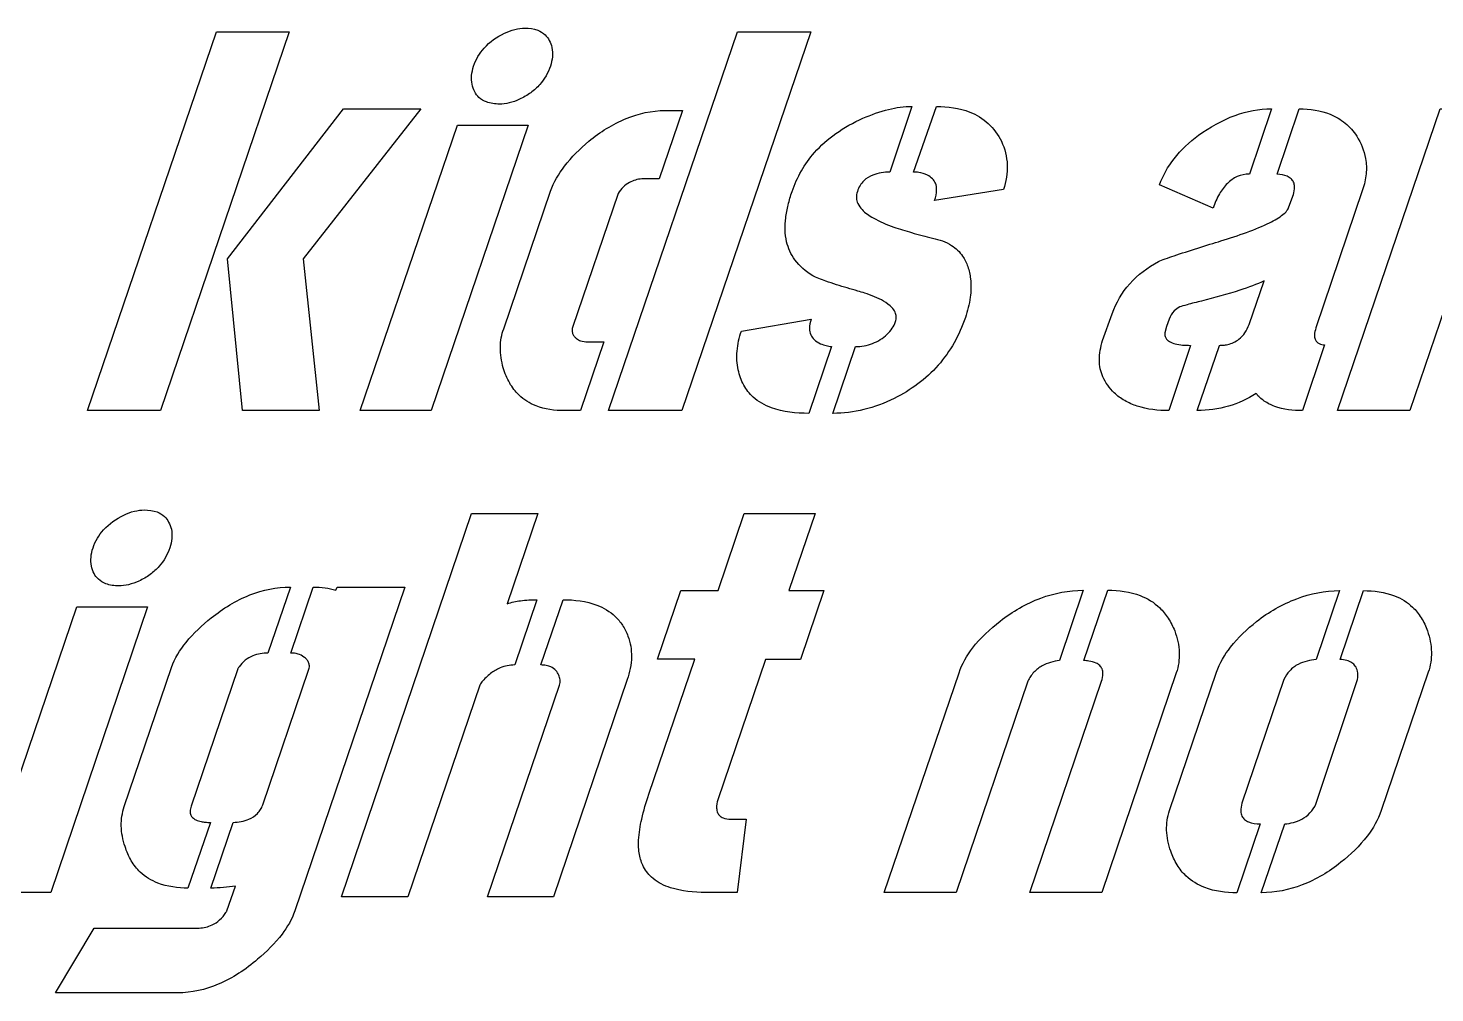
# Model space of a CAD drawing. Header units: inches. Extents: x 3.1 to 35.1, y -33.5 to 2.5.
# Drawn here: x 10.056 to 14.799, y -14.695 to -11.441 of the extents above; entities that cross this region are included whole.
import ezdxf

# ---------------------------------------------------------------- set-up
doc = ezdxf.new("R2010")
doc.units = ezdxf.units.IN
doc.header["$MEASUREMENT"] = 0

msp = doc.modelspace()

# ---------------------------------------------------------------- linework, layer by layer
for p, q in [((13.0359, -11.7055), (12.9612, -11.9269)), ((13.0412, -11.9269), (13.1186, -11.7055)), ((14.2485, -11.7135), (14.1738, -11.9336)), ((14.2672, -11.9336), (14.3419, -11.7135)), ((11.6592, -12.4552), (11.8166, -11.9909)), ((12.0447, -11.9989), (11.8913, -12.4512)), ((13.3441, -11.9856), (13.1119, -12.023)), ((14.0511, -12.0483), (13.871, -11.9696)), ((14.5554, -11.9869), (14.398, -12.4525)), ((14.3072, -12.0443), (14.3219, -12.0029)), ((14.1725, -12.4405), (14.2232, -12.2938)), ((12.4609, -12.4632), (12.6957, -12.4232)), ((13.6789, -12.4952), (13.7109, -12.4045)), ((12.7651, -12.5152), (12.6877, -12.7407)), ((12.7691, -12.7407), (12.8451, -12.5152)), ((13.9751, -12.5112), (13.9017, -12.7313)), ((13.9977, -12.7313), (14.0725, -12.5112)), ((14.4273, -12.5099), (14.3526, -12.7313)), ((10.9401, -13.3265), (10.8641, -13.5492)), ((10.9414, -13.5492), (11.0162, -13.3265)), ((11.7712, -13.3691), (11.6965, -13.5893)), ((11.7846, -13.5893), (11.8593, -13.3691)), ((13.6135, -13.3371), (13.5335, -13.5746)), ((13.6149, -13.5746), (13.6963, -13.3371)), ((14.478, -13.3385), (14.3993, -13.5706)), ((14.4793, -13.5706), (14.558, -13.3385)), ((10.3798, -14.0668), (10.5386, -13.5973)), ((10.7627, -13.6026), (10.6053, -14.0655)), ((10.8467, -14.0615), (11.0015, -13.6066)), ((13.9044, -14.0802), (14.0631, -13.6133)), ((14.7768, -13.6133), (14.6181, -14.0802)), ((14.2899, -13.6386), (14.1485, -14.0548)), ((14.398, -14.0588), (14.538, -13.6386)), ((10.6706, -14.1202), (10.5946, -14.3417)), ((10.672, -14.3417), (10.7467, -14.1202)), ((14.2099, -14.1255), (14.1312, -14.3577)), ((14.2139, -14.3577), (14.2926, -14.1255)), ((10.7253, -14.419), (10.7547, -14.335))]:
    msp.add_line(p, q)
for points in [[(10.6906, -11.4533), (10.9361, -11.4533), (10.5025, -12.7313), (10.2557, -12.7313)], [(12.4476, -11.4533), (12.6944, -11.4533), (12.2595, -12.7313), (12.0127, -12.7313)], [(11.1189, -11.7135), (11.3803, -11.7135), (10.9828, -12.2191), (11.0375, -12.7313), (10.7787, -12.7313), (10.728, -12.2191)], [(11.5031, -11.7682), (11.7419, -11.7682), (11.415, -12.7313), (11.1749, -12.7313)], [(10.2197, -13.3932), (10.4585, -13.3932), (10.1317, -14.3563), (9.8916, -14.3563)]]:
    msp.add_lwpolyline(points, close=True)
for points in [[(14.8996, -12.187), (14.7141, -12.7313), (14.4713, -12.7313), (14.8168, -11.7135), (15.0596, -11.7135), (15.0223, -11.8269)], [(12.2035, -11.7188), (12.2622, -11.7188), (12.1834, -11.9496), (12.1247, -11.9496)], [(13.903, -12.4232), (13.8937, -12.4472), (13.8884, -12.4685)], [(11.942, -12.4992), (11.9967, -12.4992), (11.918, -12.7313), (11.8633, -12.7313)], [(11.5791, -13.6573), (11.3363, -14.371), (11.1122, -14.371), (11.5511, -13.0783), (11.7739, -13.0783), (11.6712, -13.3825)], [(12.1488, -14.0255), (12.3035, -13.5693), (12.1781, -13.5693), (12.2568, -13.3385), (12.3822, -13.3385), (12.4703, -13.0783), (12.7091, -13.0783), (12.621, -13.3385), (12.7384, -13.3385), (12.6597, -13.5706), (12.5423, -13.5706), (12.3809, -14.0442)], [(11.0935, -13.3371), (11.0975, -13.3265), (11.3257, -13.3265), (10.9548, -14.419)], [(12.0754, -13.6386), (11.8273, -14.371), (11.6045, -14.371), (11.8473, -13.6573)], [(13.4268, -13.644), (13.1853, -14.3563), (12.9425, -14.3563), (13.1947, -13.6159)], [(13.927, -13.6159), (13.6762, -14.3563), (13.4334, -14.3563), (13.6749, -13.644)], [(12.4249, -14.1095), (12.4769, -14.1095), (12.4463, -14.3563), (12.3395, -14.3563)], [(10.5599, -14.6952), (10.1477, -14.6952), (10.2784, -14.4764), (10.632, -14.4764)]]:
    msp.add_lwpolyline(points)
for points, knots in [([(11.5578, -11.5694), (11.5656, -11.5467), (11.5774, -11.5263), (11.6124, -11.4871), (11.636, -11.4709), (11.6618, -11.4587)], [0, 0, 0, 0, 0.1827535, 0.1827535, 0.4008304, 0.4008304, 0.4008304, 0.4008304]), ([(11.6618, -11.4587), (11.6732, -11.4532), (11.685, -11.4487), (11.7083, -11.4429), (11.7197, -11.4413), (11.7312, -11.4413)], [0, 0, 0, 0, 0.0957941, 0.0957941, 0.1834106, 0.1834106, 0.1834106, 0.1834106]), ([(11.7312, -11.4413), (11.7456, -11.4413), (11.7603, -11.4431), (11.7831, -11.4519), (11.7915, -11.457), (11.8044, -11.4693), (11.8091, -11.4756), (11.8169, -11.4901), (11.8199, -11.4983), (11.8219, -11.5067)], [0, 0, 0, 0, 0.1094762, 0.1094762, 0.1854695, 0.1854695, 0.2454282, 0.2454282, 0.3112231, 0.3112231, 0.3112231, 0.3112231]), ([(11.8219, -11.5067), (11.8237, -11.517), (11.8241, -11.5273), (11.8223, -11.5485), (11.82, -11.5591), (11.8166, -11.5694)], [0, 0, 0, 0, 0.0795083, 0.0795083, 0.1622016, 0.1622016, 0.1622016, 0.1622016]), ([(11.5524, -11.6307), (11.5506, -11.6208), (11.5502, -11.6108), (11.552, -11.59), (11.5544, -11.5796), (11.5578, -11.5694)], [0, 0, 0, 0, 0.0769743, 0.0769743, 0.1587379, 0.1587379, 0.1587379, 0.1587379]), ([(11.8166, -11.5694), (11.8088, -11.5924), (11.797, -11.6131), (11.7718, -11.6417), (11.7616, -11.6509), (11.7386, -11.6677), (11.7258, -11.6751), (11.7125, -11.6814)], [0, 0, 0, 0, 0.1851039, 0.1851039, 0.2901801, 0.2901801, 0.4024221, 0.4024221, 0.4024221, 0.4024221]), ([(11.6445, -11.6975), (11.6298, -11.6975), (11.6146, -11.6956), (11.5915, -11.6869), (11.583, -11.6818), (11.5699, -11.6694), (11.5651, -11.663), (11.5572, -11.6479), (11.5544, -11.6394), (11.5524, -11.6307)], [0, 0, 0, 0, 0.1120324, 0.1120324, 0.1880617, 0.1880617, 0.2497063, 0.2497063, 0.3173647, 0.3173647, 0.3173647, 0.3173647]), ([(11.7125, -11.6814), (11.7013, -11.6865), (11.6895, -11.6906), (11.6667, -11.696), (11.6556, -11.6975), (11.6445, -11.6975)], [0, 0, 0, 0, 0.0940052, 0.0940052, 0.1788294, 0.1788294, 0.1788294, 0.1788294]), ([(12.8705, -11.7455), (12.8984, -11.7332), (12.9276, -11.7226), (12.9829, -11.7092), (13.0094, -11.7055), (13.0359, -11.7055)], [0, 0, 0, 0, 0.2322416, 0.2322416, 0.4340278, 0.4340278, 0.4340278, 0.4340278]), ([(13.1186, -11.7055), (13.1566, -11.7055), (13.1955, -11.7104), (13.254, -11.7336), (13.275, -11.7463), (13.3117, -11.7802), (13.3262, -11.8004), (13.3374, -11.8229)], [0, 0, 0, 0, 0.2898511, 0.2898511, 0.4789827, 0.4789827, 0.6701554, 0.6701554, 0.6701554, 0.6701554]), ([(14.0017, -11.8028), (14.0399, -11.7754), (14.0813, -11.7518), (14.1652, -11.7214), (14.2063, -11.7135), (14.2485, -11.7135)], [0, 0, 0, 0, 0.3581709, 0.3581709, 0.6801579, 0.6801579, 0.6801579, 0.6801579]), ([(14.3419, -11.7135), (14.3774, -11.7135), (14.4134, -11.7183), (14.4645, -11.7392), (14.4813, -11.749), (14.5117, -11.7742), (14.5246, -11.7889), (14.5354, -11.8055)], [0, 0, 0, 0, 0.2704772, 0.2704772, 0.4202529, 0.4202529, 0.5707972, 0.5707972, 0.5707972, 0.5707972]), ([(11.946, -11.8229), (11.9843, -11.7915), (12.0265, -11.7647), (12.1144, -11.7291), (12.1581, -11.7197), (12.2035, -11.7188)], [0, 0, 0, 0, 0.3773323, 0.3773323, 0.7228681, 0.7228681, 0.7228681, 0.7228681]), ([(12.6317, -11.9923), (12.6482, -11.9436), (12.6731, -11.8997), (12.7285, -11.8369), (12.7527, -11.8156), (12.8077, -11.7767), (12.8385, -11.7597), (12.8705, -11.7455)], [0, 0, 0, 0, 0.3919516, 0.3919516, 0.6383812, 0.6383812, 0.905071, 0.905071, 0.905071, 0.905071]), ([(13.871, -11.9696), (13.8821, -11.9376), (13.8988, -11.9085), (13.9432, -11.852), (13.9715, -11.8258), (14.0017, -11.8028)], [0, 0, 0, 0, 0.2577672, 0.2577672, 0.547389, 0.547389, 0.547389, 0.547389]), ([(14.5354, -11.8055), (14.5502, -11.8288), (14.5607, -11.854), (14.5684, -11.8984), (14.5689, -11.9156), (14.5656, -11.9514), (14.5614, -11.9694), (14.5554, -11.9869)], [0, 0, 0, 0, 0.2103492, 0.2103492, 0.3431692, 0.3431692, 0.4840903, 0.4840903, 0.4840903, 0.4840903]), ([(11.8166, -11.9909), (11.8277, -11.9606), (11.8446, -11.9325), (11.8879, -11.8762), (11.9165, -11.848), (11.946, -11.8229)], [0, 0, 0, 0, 0.2461262, 0.2461262, 0.5419282, 0.5419282, 0.5419282, 0.5419282]), ([(13.3374, -11.8229), (13.3491, -11.848), (13.3559, -11.8745), (13.3582, -11.9307), (13.3533, -11.9586), (13.3441, -11.9856)], [0, 0, 0, 0, 0.2116803, 0.2116803, 0.4290568, 0.4290568, 0.4290568, 0.4290568]), ([(12.1247, -11.9496), (12.1102, -11.951), (12.0961, -11.9548), (12.0753, -11.9658), (12.0682, -11.971), (12.0552, -11.9837), (12.0495, -11.991), (12.0447, -11.9989)], [0, 0, 0, 0, 0.1114576, 0.1114576, 0.1792602, 0.1792602, 0.2499428, 0.2499428, 0.2499428, 0.2499428]), ([(12.9612, -11.9269), (12.942, -11.9272), (12.922, -11.9298), (12.8929, -11.9414), (12.8826, -11.9476), (12.8689, -11.961), (12.8646, -11.9664), (12.8571, -11.9786), (12.8541, -11.9853), (12.8518, -11.9923)], [0, 0, 0, 0, 0.1461818, 0.1461818, 0.2384587, 0.2384587, 0.291677, 0.291677, 0.3474503, 0.3474503, 0.3474503, 0.3474503]), ([(13.0586, -11.9282), (13.0556, -11.9278), (13.0526, -11.9275), (13.0468, -11.927), (13.044, -11.9269), (13.0412, -11.9269)], [0, 0, 0, 0, 0.02297691, 0.02297691, 0.04414003, 0.04414003, 0.04414003, 0.04414003]), ([(13.1119, -12.023), (13.116, -12.0114), (13.1191, -11.9987), (13.1191, -11.979), (13.118, -11.9717), (13.1129, -11.9589), (13.1095, -11.9538), (13.1001, -11.9443), (13.0942, -11.9403), (13.0788, -11.9328), (13.0685, -11.93), (13.0586, -11.9282)], [0, 0, 0, 0, 0.0930026, 0.0930026, 0.1497933, 0.1497933, 0.1975922, 0.1975922, 0.2510852, 0.2510852, 0.3281635, 0.3281635, 0.3281635, 0.3281635]), ([(14.1738, -11.9336), (14.1596, -11.9338), (14.1459, -11.9365), (14.1203, -11.9477), (14.1093, -11.9555), (14.089, -11.9754), (14.0802, -11.9875), (14.064, -12.0153), (14.0569, -12.0318), (14.0511, -12.0483)], [0, 0, 0, 0, 0.1082842, 0.1082842, 0.2126641, 0.2126641, 0.3247019, 0.3247019, 0.4579304, 0.4579304, 0.4579304, 0.4579304]), ([(14.3219, -12.0029), (14.3245, -11.9946), (14.3264, -11.9854), (14.3259, -11.9711), (14.3249, -11.9658), (14.3207, -11.9566), (14.318, -11.9529), (14.3107, -11.946), (14.3061, -11.9432), (14.2913, -11.9366), (14.2793, -11.9344), (14.2672, -11.9336)], [0, 0, 0, 0, 0.0670115, 0.0670115, 0.1084785, 0.1084785, 0.1439244, 0.1439244, 0.1846081, 0.1846081, 0.2673531, 0.2673531, 0.2673531, 0.2673531]), ([(12.6103, -12.0817), (12.6122, -12.067), (12.6149, -12.0524), (12.622, -12.0225), (12.6265, -12.0073), (12.6317, -11.9923)], [0, 0, 0, 0, 0.1128386, 0.1128386, 0.2336887, 0.2336887, 0.2336887, 0.2336887]), ([(12.8518, -11.9923), (12.8493, -11.9992), (12.8481, -12.0064), (12.8489, -12.0205), (12.8505, -12.0269), (12.8568, -12.0406), (12.862, -12.0475), (12.8783, -12.0647), (12.8921, -12.0741), (12.9267, -12.0939), (12.9514, -12.1042), (12.9745, -12.1123)], [0, 0, 0, 0, 0.0562141, 0.0562141, 0.1072149, 0.1072149, 0.1713229, 0.1713229, 0.2884555, 0.2884555, 0.4762391, 0.4762391, 0.4762391, 0.4762391]), ([(14.0778, -12.159), (14.1352, -12.1414), (14.1968, -12.1202), (14.2582, -12.0895), (14.2745, -12.0801), (14.2916, -12.0661), (14.2964, -12.0617), (14.3031, -12.0531), (14.3058, -12.0489), (14.3072, -12.0443)], [0, 0, 0, 0, 0.4575405, 0.4575405, 0.623446, 0.623446, 0.6869068, 0.6869068, 0.7367011, 0.7367011, 0.7367011, 0.7367011]), ([(12.7011, -12.2764), (12.6779, -12.2621), (12.6571, -12.2445), (12.6277, -12.2043), (12.6185, -12.1842), (12.6069, -12.1359), (12.6067, -12.1085), (12.6103, -12.0817)], [0, 0, 0, 0, 0.2071486, 0.2071486, 0.3791765, 0.3791765, 0.5858586, 0.5858586, 0.5858586, 0.5858586]), ([(12.9745, -12.1123), (12.9942, -12.1191), (13.0146, -12.1253), (13.0579, -12.1377), (13.0817, -12.1439), (13.1053, -12.1497)], [0, 0, 0, 0, 0.1584494, 0.1584494, 0.3431598, 0.3431598, 0.3431598, 0.3431598]), ([(13.1053, -12.1497), (13.1279, -12.1542), (13.1501, -12.1618), (13.1843, -12.184), (13.1968, -12.196), (13.2142, -12.2213), (13.2198, -12.233), (13.2288, -12.2588), (13.2317, -12.2729), (13.2333, -12.2871)], [0, 0, 0, 0, 0.1760129, 0.1760129, 0.3106078, 0.3106078, 0.4095203, 0.4095203, 0.5185107, 0.5185107, 0.5185107, 0.5185107]), ([(13.867, -12.2284), (13.8772, -12.2236), (13.9008, -12.2154), (13.9663, -12.1934), (14.0325, -12.1729), (14.0778, -12.159)], [0, 0, 0, 0, 0.0857927, 0.0857927, 0.2915794, 0.2915794, 0.2915794, 0.2915794]), ([(13.7109, -12.4045), (13.7241, -12.3671), (13.7437, -12.3334), (13.7974, -12.2728), (13.8306, -12.2481), (13.867, -12.2284)], [0, 0, 0, 0, 0.3020935, 0.3020935, 0.6177675, 0.6177675, 0.6177675, 0.6177675]), ([(12.8171, -12.3178), (12.7941, -12.311), (12.7681, -12.3029), (12.73, -12.2893), (12.7132, -12.2828), (12.7011, -12.2764)], [0, 0, 0, 0, 0.182797, 0.182797, 0.3072209, 0.3072209, 0.3072209, 0.3072209]), ([(12.8771, -12.3351), (12.8696, -12.333), (12.8603, -12.3303), (12.8413, -12.3248), (12.8286, -12.3211), (12.8171, -12.3178)], [0, 0, 0, 0, 0.0601295, 0.0601295, 0.1525271, 0.1525271, 0.1525271, 0.1525271]), ([(13.2333, -12.2871), (13.2357, -12.3077), (13.2351, -12.3286), (13.2292, -12.3724), (13.2234, -12.3955), (13.216, -12.4178)], [0, 0, 0, 0, 0.1581784, 0.1581784, 0.3372781, 0.3372781, 0.3372781, 0.3372781]), ([(14.2232, -12.2938), (14.2003, -12.3052), (14.1699, -12.3162), (14.1002, -12.3387), (14.0539, -12.3512), (14.0124, -12.3618)], [0, 0, 0, 0, 0.1950063, 0.1950063, 0.4726601, 0.4726601, 0.4726601, 0.4726601]), ([(12.9799, -12.4312), (12.9818, -12.4258), (12.9829, -12.4202), (12.9824, -12.4093), (12.9812, -12.4044), (12.9765, -12.3938), (12.9726, -12.3885), (12.9603, -12.3754), (12.9501, -12.3682), (12.921, -12.3512), (12.898, -12.3421), (12.8771, -12.3351)], [0, 0, 0, 0, 0.0436912, 0.0436912, 0.0830218, 0.0830218, 0.1318959, 0.1318959, 0.2202762, 0.2202762, 0.3890917, 0.3890917, 0.3890917, 0.3890917]), ([(14.0124, -12.3618), (13.9974, -12.3654), (13.9785, -12.37), (13.9531, -12.377), (13.9436, -12.3798), (13.939, -12.3818)], [0, 0, 0, 0, 0.1174542, 0.1174542, 0.1978985, 0.1978985, 0.1978985, 0.1978985]), ([(12.6957, -12.4232), (12.6923, -12.4333), (12.6899, -12.4443), (12.6904, -12.4622), (12.6918, -12.4691), (12.6974, -12.4816), (12.7012, -12.4868), (12.7122, -12.4975), (12.7198, -12.5022), (12.7277, -12.5059)], [0, 0, 0, 0, 0.0818873, 0.0818873, 0.1362504, 0.1362504, 0.1860656, 0.1860656, 0.2526388, 0.2526388, 0.2526388, 0.2526388]), ([(13.216, -12.4178), (13.1955, -12.4772), (13.1655, -12.5315), (13.0824, -12.6257), (13.0322, -12.6622), (12.9759, -12.69)], [0, 0, 0, 0, 0.4786876, 0.4786876, 0.9575004, 0.9575004, 0.9575004, 0.9575004]), ([(13.939, -12.3818), (13.9319, -12.385), (13.9256, -12.3895), (13.9125, -12.4031), (13.907, -12.4129), (13.903, -12.4232)], [0, 0, 0, 0, 0.0598078, 0.0598078, 0.1438341, 0.1438341, 0.1438341, 0.1438341]), ([(11.6578, -12.5873), (11.6516, -12.5648), (11.6479, -12.5416), (11.6484, -12.4966), (11.6519, -12.4756), (11.6592, -12.4552)], [0, 0, 0, 0, 0.177942, 0.177942, 0.3426327, 0.3426327, 0.3426327, 0.3426327]), ([(11.8913, -12.4512), (11.89, -12.455), (11.8894, -12.459), (11.89, -12.4667), (11.891, -12.4702), (11.8939, -12.4763), (11.8955, -12.4788), (11.8996, -12.4838), (11.902, -12.4863), (11.9046, -12.4885)], [0, 0, 0, 0, 0.0308255, 0.0308255, 0.0590168, 0.0590168, 0.082026, 0.082026, 0.1081704, 0.1081704, 0.1081704, 0.1081704]), ([(12.4503, -12.5939), (12.4457, -12.573), (12.4445, -12.5519), (12.4481, -12.5076), (12.4534, -12.485), (12.4609, -12.4632)], [0, 0, 0, 0, 0.1629534, 0.1629534, 0.3387856, 0.3387856, 0.3387856, 0.3387856]), ([(12.8451, -12.5152), (12.8651, -12.5152), (12.8846, -12.5121), (12.9214, -12.4978), (12.9376, -12.4873), (12.9519, -12.4739)], [0, 0, 0, 0, 0.1519052, 0.1519052, 0.3011491, 0.3011491, 0.3011491, 0.3011491]), ([(12.9519, -12.4739), (12.9586, -12.468), (12.9646, -12.4613), (12.9741, -12.4468), (12.9776, -12.4393), (12.9799, -12.4312)], [0, 0, 0, 0, 0.0682026, 0.0682026, 0.1322589, 0.1322589, 0.1322589, 0.1322589]), ([(13.8884, -12.4685), (13.888, -12.4727), (13.8882, -12.4769), (13.8905, -12.4844), (13.8922, -12.4875), (13.8971, -12.4935), (13.9004, -12.4961), (13.9099, -12.5019), (13.9169, -12.5044), (13.9389, -12.51), (13.9572, -12.5112), (13.9751, -12.5112)], [0, 0, 0, 0, 0.0320808, 0.0320808, 0.0595447, 0.0595447, 0.0911432, 0.0911432, 0.144586, 0.144586, 0.2640905, 0.2640905, 0.2640905, 0.2640905]), ([(14.1005, -12.5086), (14.1142, -12.5049), (14.1272, -12.4991), (14.1464, -12.4844), (14.1532, -12.4772), (14.1648, -12.4602), (14.1692, -12.4506), (14.1725, -12.4405)], [0, 0, 0, 0, 0.1084096, 0.1084096, 0.184593, 0.184593, 0.2652402, 0.2652402, 0.2652402, 0.2652402]), ([(14.398, -12.4525), (14.3955, -12.4602), (14.3934, -12.4687), (14.3932, -12.4814), (14.3937, -12.4862), (14.3965, -12.4938), (14.3983, -12.4967), (14.4029, -12.5017), (14.4057, -12.5037), (14.4145, -12.508), (14.421, -12.5093), (14.4273, -12.5099)], [0, 0, 0, 0, 0.0612105, 0.0612105, 0.0967861, 0.0967861, 0.1229023, 0.1229023, 0.1489296, 0.1489296, 0.1968541, 0.1968541, 0.1968541, 0.1968541]), ([(11.9046, -12.4885), (11.9088, -12.4919), (11.9135, -12.4942), (11.926, -12.4984), (11.9341, -12.4992), (11.942, -12.4992)], [0, 0, 0, 0, 0.0405309, 0.0405309, 0.1003683, 0.1003683, 0.1003683, 0.1003683]), ([(12.7277, -12.5059), (12.734, -12.5084), (12.7405, -12.5106), (12.753, -12.5137), (12.759, -12.5148), (12.7651, -12.5152)], [0, 0, 0, 0, 0.05160999, 0.05160999, 0.09799097, 0.09799097, 0.09799097, 0.09799097]), ([(13.7176, -12.6713), (13.7016, -12.6556), (13.6884, -12.6377), (13.6719, -12.5994), (13.6681, -12.5808), (13.6674, -12.539), (13.6718, -12.5166), (13.6789, -12.4952)], [0, 0, 0, 0, 0.1705134, 0.1705134, 0.3175189, 0.3175189, 0.489363, 0.489363, 0.489363, 0.489363]), ([(14.0725, -12.5112), (14.077, -12.5112), (14.0816, -12.511), (14.0909, -12.5101), (14.0957, -12.5094), (14.1005, -12.5086)], [0, 0, 0, 0, 0.03478161, 0.03478161, 0.07155543, 0.07155543, 0.07155543, 0.07155543]), ([(11.8633, -12.7313), (11.831, -12.7313), (11.7982, -12.7271), (11.7465, -12.7069), (11.7271, -12.6948), (11.6981, -12.6668), (11.6879, -12.6534), (11.6701, -12.6225), (11.6631, -12.6051), (11.6578, -12.5873)], [0, 0, 0, 0, 0.2456391, 0.2456391, 0.4226969, 0.4226969, 0.5523402, 0.5523402, 0.6940037, 0.6940037, 0.6940037, 0.6940037]), ([(12.6877, -12.7407), (12.6461, -12.7407), (12.6015, -12.7362), (12.5395, -12.7136), (12.5183, -12.7019), (12.4875, -12.6739), (12.477, -12.6604), (12.4599, -12.6292), (12.454, -12.6118), (12.4503, -12.5939)], [0, 0, 0, 0, 0.3172843, 0.3172843, 0.5017458, 0.5017458, 0.6333398, 0.6333398, 0.772437, 0.772437, 0.772437, 0.772437]), ([(12.9759, -12.69), (12.9434, -12.7064), (12.9095, -12.7193), (12.8396, -12.7365), (12.8046, -12.7407), (12.7691, -12.7407)], [0, 0, 0, 0, 0.2773992, 0.2773992, 0.5481258, 0.5481258, 0.5481258, 0.5481258]), ([(13.9017, -12.7313), (13.8661, -12.7313), (13.8295, -12.7274), (13.7809, -12.7115), (13.7666, -12.7053), (13.7403, -12.6902), (13.7284, -12.6814), (13.7176, -12.6713)], [0, 0, 0, 0, 0.2713174, 0.2713174, 0.3897112, 0.3897112, 0.5025324, 0.5025324, 0.5025324, 0.5025324]), ([(14.1965, -12.674), (14.1673, -12.6926), (14.1361, -12.7067), (14.0686, -12.7262), (14.0334, -12.7309), (13.9977, -12.7313)], [0, 0, 0, 0, 0.2639061, 0.2639061, 0.535518, 0.535518, 0.535518, 0.535518]), ([(14.3526, -12.7313), (14.3213, -12.7313), (14.2883, -12.7278), (14.2465, -12.7124), (14.2347, -12.7066), (14.2135, -12.692), (14.2044, -12.6836), (14.1965, -12.674)], [0, 0, 0, 0, 0.2385283, 0.2385283, 0.3389766, 0.3389766, 0.4338579, 0.4338579, 0.4338579, 0.4338579]), ([(10.2744, -13.1944), (10.2823, -13.1717), (10.294, -13.1513), (10.329, -13.1121), (10.3526, -13.0959), (10.3785, -13.0837)], [0, 0, 0, 0, 0.1827535, 0.1827535, 0.4008304, 0.4008304, 0.4008304, 0.4008304]), ([(10.3785, -13.0837), (10.3898, -13.0782), (10.4016, -13.0737), (10.425, -13.0679), (10.4364, -13.0663), (10.4479, -13.0663)], [0, 0, 0, 0, 0.0957941, 0.0957941, 0.1834106, 0.1834106, 0.1834106, 0.1834106]), ([(10.4479, -13.0663), (10.4622, -13.0663), (10.477, -13.0681), (10.4997, -13.0769), (10.5081, -13.082), (10.521, -13.0943), (10.5257, -13.1006), (10.5336, -13.1151), (10.5365, -13.1233), (10.5386, -13.1317)], [0, 0, 0, 0, 0.1094762, 0.1094762, 0.1854695, 0.1854695, 0.2454282, 0.2454282, 0.3112231, 0.3112231, 0.3112231, 0.3112231]), ([(10.5386, -13.1317), (10.5404, -13.142), (10.5408, -13.1523), (10.539, -13.1735), (10.5367, -13.1841), (10.5332, -13.1944)], [0, 0, 0, 0, 0.0795083, 0.0795083, 0.1622016, 0.1622016, 0.1622016, 0.1622016]), ([(10.2691, -13.2557), (10.2673, -13.2458), (10.2669, -13.2358), (10.2687, -13.215), (10.271, -13.2046), (10.2744, -13.1944)], [0, 0, 0, 0, 0.0769743, 0.0769743, 0.1587379, 0.1587379, 0.1587379, 0.1587379]), ([(10.5332, -13.1944), (10.5254, -13.2174), (10.5137, -13.2381), (10.4885, -13.2667), (10.4783, -13.2759), (10.4553, -13.2927), (10.4425, -13.3001), (10.4292, -13.3064)], [0, 0, 0, 0, 0.1851039, 0.1851039, 0.2901801, 0.2901801, 0.4024221, 0.4024221, 0.4024221, 0.4024221]), ([(10.3611, -13.3225), (10.3464, -13.3225), (10.3313, -13.3206), (10.3082, -13.3119), (10.2997, -13.3068), (10.2865, -13.2944), (10.2818, -13.288), (10.2739, -13.2729), (10.271, -13.2644), (10.2691, -13.2557)], [0, 0, 0, 0, 0.1120324, 0.1120324, 0.1880617, 0.1880617, 0.2497063, 0.2497063, 0.3173647, 0.3173647, 0.3173647, 0.3173647]), ([(10.4292, -13.3064), (10.4179, -13.3115), (10.4062, -13.3156), (10.3833, -13.321), (10.3723, -13.3225), (10.3611, -13.3225)], [0, 0, 0, 0, 0.0940052, 0.0940052, 0.1788294, 0.1788294, 0.1788294, 0.1788294]), ([(10.6733, -13.4305), (10.7128, -13.3985), (10.7561, -13.3716), (10.8474, -13.336), (10.8929, -13.3269), (10.9401, -13.3265)], [0, 0, 0, 0, 0.38692, 0.38692, 0.7465498, 0.7465498, 0.7465498, 0.7465498]), ([(11.0162, -13.3265), (11.0299, -13.3265), (11.0439, -13.3272), (11.0697, -13.3308), (11.0818, -13.3334), (11.0935, -13.3371)], [0, 0, 0, 0, 0.1050247, 0.1050247, 0.1987232, 0.1987232, 0.1987232, 0.1987232]), ([(11.6712, -13.3825), (11.6857, -13.3776), (11.701, -13.3745), (11.7343, -13.3701), (11.753, -13.3691), (11.7712, -13.3691)], [0, 0, 0, 0, 0.1165146, 0.1165146, 0.2556276, 0.2556276, 0.2556276, 0.2556276]), ([(11.8593, -13.3691), (11.8977, -13.3691), (11.9378, -13.3737), (11.9965, -13.3963), (12.0172, -13.4086), (12.0443, -13.4345), (12.0526, -13.4445), (12.0672, -13.4669), (12.0732, -13.4791), (12.0781, -13.4919)], [0, 0, 0, 0, 0.2927828, 0.2927828, 0.4782269, 0.4782269, 0.5776986, 0.5776986, 0.6814826, 0.6814826, 0.6814826, 0.6814826]), ([(13.3334, -13.4412), (13.3752, -13.409), (13.4207, -13.3822), (13.5164, -13.3466), (13.5642, -13.3376), (13.6135, -13.3371)], [0, 0, 0, 0, 0.4017642, 0.4017642, 0.7778119, 0.7778119, 0.7778119, 0.7778119]), ([(13.6963, -13.3371), (13.7333, -13.3371), (13.7712, -13.3419), (13.8303, -13.3648), (13.8523, -13.3783), (13.8822, -13.407), (13.8917, -13.4187), (13.9087, -13.445), (13.9159, -13.4595), (13.9217, -13.4745)], [0, 0, 0, 0, 0.2823979, 0.2823979, 0.4822479, 0.4822479, 0.5978415, 0.5978415, 0.7206222, 0.7206222, 0.7206222, 0.7206222]), ([(14.1979, -13.4425), (14.2392, -13.4105), (14.2842, -13.384), (14.38, -13.3485), (14.4282, -13.3393), (14.478, -13.3385)], [0, 0, 0, 0, 0.3985626, 0.3985626, 0.778081, 0.778081, 0.778081, 0.778081]), ([(14.558, -13.3385), (14.5933, -13.3385), (14.6295, -13.343), (14.6855, -13.3646), (14.7063, -13.3773), (14.7353, -13.405), (14.7449, -13.417), (14.7618, -13.444), (14.7687, -13.459), (14.7742, -13.4745)], [0, 0, 0, 0, 0.2689088, 0.2689088, 0.4572179, 0.4572179, 0.5745393, 0.5745393, 0.6998636, 0.6998636, 0.6998636, 0.6998636]), ([(10.5386, -13.5973), (10.5501, -13.5666), (10.5677, -13.5384), (10.6129, -13.4824), (10.6426, -13.4548), (10.6733, -13.4305)], [0, 0, 0, 0, 0.2499175, 0.2499175, 0.5488683, 0.5488683, 0.5488683, 0.5488683]), ([(13.1947, -13.6159), (13.2046, -13.5855), (13.2209, -13.5575), (13.2667, -13.498), (13.2995, -13.4676), (13.3334, -13.4412)], [0, 0, 0, 0, 0.2441904, 0.2441904, 0.571882, 0.571882, 0.571882, 0.571882]), ([(14.0631, -13.6133), (14.0735, -13.5827), (14.0902, -13.5546), (14.1351, -13.4969), (14.166, -13.4679), (14.1979, -13.4425)], [0, 0, 0, 0, 0.2461082, 0.2461082, 0.55703, 0.55703, 0.55703, 0.55703]), ([(12.0781, -13.4919), (12.0866, -13.5144), (12.0905, -13.5378), (12.0896, -13.5881), (12.084, -13.6139), (12.0754, -13.6386)], [0, 0, 0, 0, 0.1837753, 0.1837753, 0.3833824, 0.3833824, 0.3833824, 0.3833824]), ([(13.9217, -13.4745), (13.9305, -13.4979), (13.9361, -13.5223), (13.9379, -13.5708), (13.9346, -13.5937), (13.927, -13.6159)], [0, 0, 0, 0, 0.1903067, 0.1903067, 0.3696106, 0.3696106, 0.3696106, 0.3696106]), ([(14.7742, -13.4745), (14.7821, -13.4976), (14.787, -13.5215), (14.7879, -13.569), (14.7844, -13.5915), (14.7768, -13.6133)], [0, 0, 0, 0, 0.1859529, 0.1859529, 0.3619187, 0.3619187, 0.3619187, 0.3619187]), ([(10.8641, -13.5492), (10.8467, -13.5492), (10.8294, -13.5518), (10.8041, -13.5622), (10.7955, -13.5672), (10.7796, -13.58), (10.7727, -13.5875), (10.7667, -13.5959)], [0, 0, 0, 0, 0.132254, 0.132254, 0.2088333, 0.2088333, 0.2873367, 0.2873367, 0.2873367, 0.2873367]), ([(10.9855, -13.5626), (10.9795, -13.558), (10.9729, -13.5547), (10.9579, -13.5502), (10.9497, -13.5492), (10.9414, -13.5492)], [0, 0, 0, 0, 0.0569536, 0.0569536, 0.1196219, 0.1196219, 0.1196219, 0.1196219]), ([(11.0015, -13.6066), (11.0032, -13.602), (11.0041, -13.5972), (11.0038, -13.5882), (11.0029, -13.5843), (10.9996, -13.5772), (10.9975, -13.5741), (10.9922, -13.568), (10.9889, -13.5651), (10.9855, -13.5626)], [0, 0, 0, 0, 0.0372206, 0.0372206, 0.0685337, 0.0685337, 0.0970594, 0.0970594, 0.1298019, 0.1298019, 0.1298019, 0.1298019]), ([(10.7667, -13.5959), (10.7657, -13.5972), (10.7645, -13.5989), (10.7634, -13.6007), (10.7631, -13.6012), (10.7629, -13.6018), (10.7628, -13.602), (10.7627, -13.6023), (10.7627, -13.6025), (10.7627, -13.6026)], [0, 0, 0, 0, 0.01210681, 0.01210681, 0.01588518, 0.01588518, 0.01722591, 0.01722591, 0.0181866, 0.0181866, 0.0181866, 0.0181866]), ([(11.6965, -13.5893), (11.6794, -13.5893), (11.663, -13.5925), (11.6357, -13.6038), (11.6251, -13.6103), (11.6044, -13.6263), (11.5946, -13.6361), (11.5858, -13.6466)], [0, 0, 0, 0, 0.1301316, 0.1301316, 0.225091, 0.225091, 0.3297407, 0.3297407, 0.3297407, 0.3297407]), ([(11.8353, -13.6079), (11.8305, -13.6028), (11.8249, -13.5988), (11.8136, -13.5935), (11.8083, -13.5919), (11.7969, -13.5897), (11.7907, -13.5893), (11.7846, -13.5893)], [0, 0, 0, 0, 0.0533999, 0.0533999, 0.0950708, 0.0950708, 0.1419359, 0.1419359, 0.1419359, 0.1419359]), ([(11.8473, -13.6573), (11.8492, -13.6513), (11.8499, -13.6452), (11.8489, -13.6335), (11.8474, -13.6283), (11.8426, -13.6178), (11.8392, -13.6126), (11.8353, -13.6079)], [0, 0, 0, 0, 0.0477213, 0.0477213, 0.0894301, 0.0894301, 0.1359555, 0.1359555, 0.1359555, 0.1359555]), ([(13.5335, -13.5746), (13.5132, -13.577), (13.4929, -13.5822), (13.4644, -13.5979), (13.455, -13.6051), (13.4385, -13.6229), (13.4319, -13.6329), (13.4268, -13.644)], [0, 0, 0, 0, 0.1560635, 0.1560635, 0.2476513, 0.2476513, 0.3401971, 0.3401971, 0.3401971, 0.3401971]), ([(13.6322, -13.5759), (13.6295, -13.5755), (13.6267, -13.5751), (13.6209, -13.5747), (13.6179, -13.5746), (13.6149, -13.5746)], [0, 0, 0, 0, 0.02131891, 0.02131891, 0.04418836, 0.04418836, 0.04418836, 0.04418836]), ([(13.6749, -13.644), (13.6777, -13.6358), (13.6798, -13.6267), (13.6797, -13.6127), (13.6789, -13.6075), (13.6751, -13.5984), (13.6726, -13.5947), (13.6657, -13.5879), (13.6614, -13.5851), (13.6492, -13.5793), (13.6405, -13.5772), (13.6322, -13.5759)], [0, 0, 0, 0, 0.0660233, 0.0660233, 0.1066, 0.1066, 0.1410144, 0.1410144, 0.1800168, 0.1800168, 0.2438574, 0.2438574, 0.2438574, 0.2438574]), ([(14.3993, -13.5706), (14.3784, -13.5726), (14.3571, -13.5774), (14.3277, -13.5927), (14.318, -13.5998), (14.3013, -13.6175), (14.2948, -13.6275), (14.2899, -13.6386)], [0, 0, 0, 0, 0.160242, 0.160242, 0.2527267, 0.2527267, 0.3450006, 0.3450006, 0.3450006, 0.3450006]), ([(14.538, -13.6386), (14.5394, -13.6292), (14.5398, -13.6193), (14.5365, -13.604), (14.5343, -13.5983), (14.5277, -13.5887), (14.5238, -13.5849), (14.514, -13.5783), (14.5081, -13.5759), (14.4947, -13.5721), (14.4869, -13.571), (14.4793, -13.5706)], [0, 0, 0, 0, 0.072211, 0.072211, 0.1189479, 0.1189479, 0.1607822, 0.1607822, 0.2089887, 0.2089887, 0.2667635, 0.2667635, 0.2667635, 0.2667635]), ([(11.5858, -13.6466), (11.5843, -13.6485), (11.5827, -13.6506), (11.5805, -13.6542), (11.5796, -13.6558), (11.5791, -13.6573)], [0, 0, 0, 0, 0.01826507, 0.01826507, 0.03200885, 0.03200885, 0.03200885, 0.03200885]), ([(12.1141, -14.1802), (12.1155, -14.1564), (12.1195, -14.1321), (12.131, -14.0809), (12.1394, -14.0526), (12.1488, -14.0255)], [0, 0, 0, 0, 0.1818206, 0.1818206, 0.4005944, 0.4005944, 0.4005944, 0.4005944]), ([(10.3825, -14.2016), (10.375, -14.179), (10.3703, -14.1557), (10.3694, -14.1096), (10.3726, -14.0879), (10.3798, -14.0668)], [0, 0, 0, 0, 0.1811839, 0.1811839, 0.3508348, 0.3508348, 0.3508348, 0.3508348]), ([(10.6053, -14.0655), (10.6032, -14.0713), (10.6018, -14.0776), (10.6019, -14.0877), (10.6026, -14.0916), (10.6056, -14.0986), (10.6077, -14.1015), (10.6134, -14.1073), (10.6172, -14.1097), (10.6267, -14.1144), (10.6327, -14.1162), (10.6386, -14.1175)], [0, 0, 0, 0, 0.0467058, 0.0467058, 0.0771725, 0.0771725, 0.1046452, 0.1046452, 0.13887, 0.13887, 0.1848705, 0.1848705, 0.1848705, 0.1848705]), ([(10.7467, -14.1202), (10.7648, -14.1196), (10.7836, -14.1168), (10.811, -14.105), (10.8206, -14.0988), (10.8326, -14.0863), (10.836, -14.0819), (10.8421, -14.0722), (10.8447, -14.067), (10.8467, -14.0615)], [0, 0, 0, 0, 0.138173, 0.138173, 0.2266526, 0.2266526, 0.2694104, 0.2694104, 0.3137987, 0.3137987, 0.3137987, 0.3137987]), ([(12.3809, -14.0442), (12.3785, -14.053), (12.3767, -14.0629), (12.3774, -14.0775), (12.3784, -14.0829), (12.3824, -14.0917), (12.3847, -14.095), (12.391, -14.1009), (12.3947, -14.1031), (12.4065, -14.108), (12.4156, -14.1093), (12.4249, -14.1095)], [0, 0, 0, 0, 0.0700841, 0.0700841, 0.1113124, 0.1113124, 0.1432088, 0.1432088, 0.1763216, 0.1763216, 0.2400763, 0.2400763, 0.2400763, 0.2400763]), ([(13.9084, -14.2176), (13.9004, -14.1946), (13.8954, -14.1708), (13.894, -14.1239), (13.8972, -14.1017), (13.9044, -14.0802)], [0, 0, 0, 0, 0.1849979, 0.1849979, 0.3579647, 0.3579647, 0.3579647, 0.3579647]), ([(14.1485, -14.0548), (14.1459, -14.0637), (14.1441, -14.0734), (14.1449, -14.0884), (14.1461, -14.0939), (14.1506, -14.1034), (14.1534, -14.1071), (14.1609, -14.114), (14.1656, -14.1167), (14.182, -14.1236), (14.1959, -14.1253), (14.2099, -14.1255)], [0, 0, 0, 0, 0.0704499, 0.0704499, 0.1135772, 0.1135772, 0.1499857, 0.1499857, 0.1909354, 0.1909354, 0.2848872, 0.2848872, 0.2848872, 0.2848872]), ([(14.2926, -14.1255), (14.3124, -14.1235), (14.3323, -14.1187), (14.3604, -14.1038), (14.3698, -14.0968), (14.3862, -14.0795), (14.3928, -14.0697), (14.398, -14.0588)], [0, 0, 0, 0, 0.1521388, 0.1521388, 0.2423655, 0.2423655, 0.3335814, 0.3335814, 0.3335814, 0.3335814]), ([(14.6181, -14.0802), (14.6077, -14.1117), (14.5909, -14.1406), (14.5455, -14.1996), (14.5143, -14.2291), (14.482, -14.2549)], [0, 0, 0, 0, 0.2524055, 0.2524055, 0.5679557, 0.5679557, 0.5679557, 0.5679557]), ([(10.6386, -14.1175), (10.6434, -14.1185), (10.6484, -14.1191), (10.659, -14.12), (10.6649, -14.1202), (10.6706, -14.1202)], [0, 0, 0, 0, 0.03736007, 0.03736007, 0.08119062, 0.08119062, 0.08119062, 0.08119062]), ([(12.3395, -14.3563), (12.3007, -14.3563), (12.2586, -14.3527), (12.2004, -14.3337), (12.18, -14.3238), (12.1495, -14.2983), (12.1388, -14.2851), (12.1242, -14.2569), (12.1197, -14.2431), (12.1141, -14.2129), (12.1133, -14.1965), (12.1141, -14.1802)], [0, 0, 0, 0, 0.2956039, 0.2956039, 0.4654521, 0.4654521, 0.5971207, 0.5971207, 0.707052, 0.707052, 0.8304993, 0.8304993, 0.8304993, 0.8304993]), ([(10.5946, -14.3417), (10.5604, -14.3417), (10.5253, -14.3373), (10.471, -14.3164), (10.4509, -14.3041), (10.4219, -14.2763), (10.4119, -14.2636), (10.3946, -14.2345), (10.3877, -14.2183), (10.3825, -14.2016)], [0, 0, 0, 0, 0.2606664, 0.2606664, 0.4428558, 0.4428558, 0.5667294, 0.5667294, 0.7002754, 0.7002754, 0.7002754, 0.7002754]), ([(14.1312, -14.3577), (14.0946, -14.3577), (14.0571, -14.3531), (13.9993, -14.3309), (13.978, -14.318), (13.9481, -14.2896), (13.9383, -14.2772), (13.9209, -14.2492), (13.9139, -14.2337), (13.9084, -14.2176)], [0, 0, 0, 0, 0.2783594, 0.2783594, 0.4708585, 0.4708585, 0.592179, 0.592179, 0.7216749, 0.7216749, 0.7216749, 0.7216749]), ([(14.482, -14.2549), (14.4424, -14.2866), (14.399, -14.3132), (14.3072, -14.3483), (14.2614, -14.3572), (14.2139, -14.3577)], [0, 0, 0, 0, 0.3865927, 0.3865927, 0.7484413, 0.7484413, 0.7484413, 0.7484413]), ([(10.7547, -14.335), (10.7412, -14.3372), (10.7276, -14.3389), (10.7, -14.3411), (10.686, -14.3417), (10.672, -14.3417)], [0, 0, 0, 0, 0.1042039, 0.1042039, 0.2110843, 0.2110843, 0.2110843, 0.2110843]), ([(10.7227, -14.4244), (10.7233, -14.4234), (10.7241, -14.4221), (10.7248, -14.4207), (10.725, -14.4203), (10.7253, -14.4196), (10.7253, -14.4193), (10.7253, -14.419)], [0, 0, 0, 0, 0.00914647, 0.00914647, 0.01222054, 0.01222054, 0.01459697, 0.01459697, 0.01459697, 0.01459697]), ([(10.9548, -14.419), (10.9453, -14.4471), (10.9297, -14.4733), (10.8882, -14.5279), (10.859, -14.5566), (10.8294, -14.5818)], [0, 0, 0, 0, 0.2259318, 0.2259318, 0.5231186, 0.5231186, 0.5231186, 0.5231186]), ([(10.632, -14.4764), (10.6472, -14.4757), (10.662, -14.4725), (10.6851, -14.4616), (10.6936, -14.4559), (10.7095, -14.4418), (10.7165, -14.4334), (10.7227, -14.4244)], [0, 0, 0, 0, 0.1164592, 0.1164592, 0.1947606, 0.1947606, 0.278217, 0.278217, 0.278217, 0.278217]), ([(10.8294, -14.5818), (10.7894, -14.616), (10.7452, -14.6458), (10.6529, -14.6846), (10.6074, -14.6947), (10.5599, -14.6952)], [0, 0, 0, 0, 0.4008491, 0.4008491, 0.7622564, 0.7622564, 0.7622564, 0.7622564])]:
    msp.add_open_spline(points, degree=3, knots=knots)

doc.saveas('drawing.dxf')
